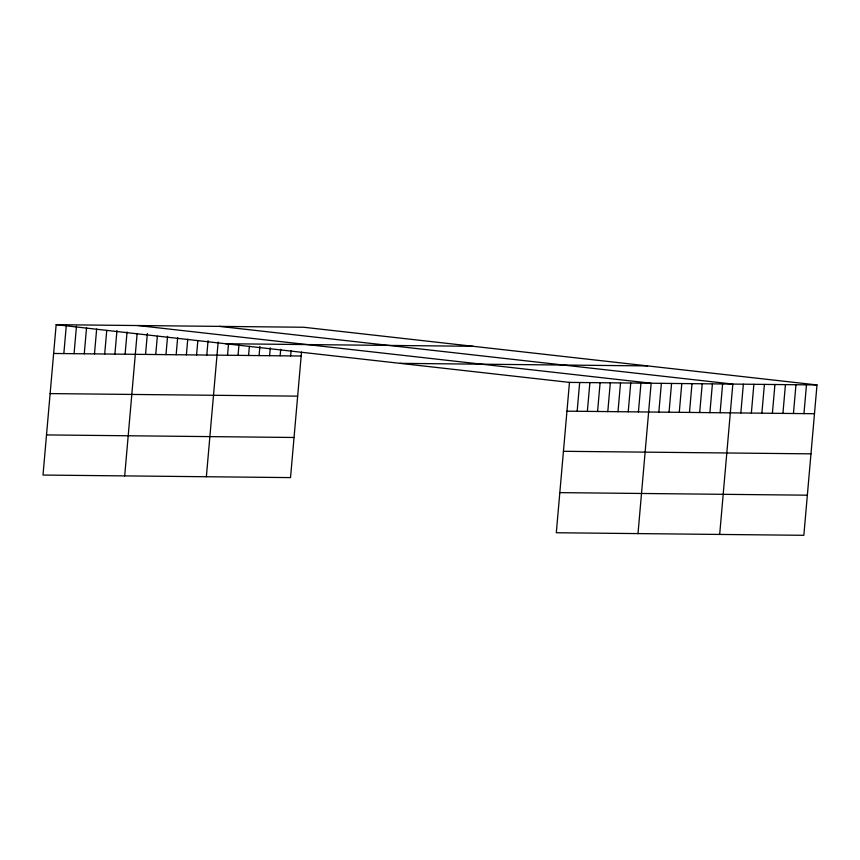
<?xml version="1.0" encoding="UTF-8"?>
<svg xmlns="http://www.w3.org/2000/svg" width="860" height="860" viewBox="0 0 860 860"><rect width="100%" height="100%" fill="white"/><g stroke="black" fill="none" stroke-linecap="round" stroke-linejoin="round"><path stroke-width="1.29" d="M817 384.947L569.471 382.399L556.312 532.748L803.842 535.307L817 384.947L303.688 327.252L56.158 324.693L43 475.053L290.529 477.601L301.516 352.095M63.844 353.578L66.36 324.8M74.057 353.675L76.465 326.209M84.269 353.783L86.559 327.628M94.482 353.89L96.653 329.036M104.694 353.998L106.747 330.455M114.907 354.105L116.96 330.562M125.108 354.202L127.054 331.971M124.689 475.892L137.148 333.39M145.533 354.417L147.361 333.487M155.746 354.524L157.348 336.206M165.958 354.632L167.56 336.314M176.171 354.728L177.654 337.733M186.373 354.836L187.749 339.141M196.585 354.943L197.843 340.56M206.798 355.051L208.055 340.657M206.368 476.73L218.15 342.076M227.524 355.266L228.556 343.495M238.048 355.373L238.962 344.903M248.572 355.481L249.368 346.322M259.086 355.588L259.892 346.429M269.61 355.696L270.298 347.848M280.134 355.803L280.704 349.267M290.648 355.911L291.11 350.687M577.157 411.273L579.683 382.506M587.369 411.381L589.885 382.603M597.582 411.488L600.097 382.711M607.794 411.596L610.31 382.818M618.007 411.693L620.522 382.926M628.219 411.8L630.735 383.033M638.421 411.908L640.947 383.13M638.002 533.598L651.149 383.238L137.837 325.542M658.846 412.123L661.361 383.345M669.058 412.219L671.574 383.452M679.271 412.327L681.787 383.56M689.483 412.435L691.999 383.657M699.685 412.542L702.212 383.764M709.898 412.649L712.413 383.872M720.11 412.746L722.626 383.979M719.68 534.436L732.838 384.087L219.526 326.381M740.847 412.961L743.362 384.194M751.361 413.069L753.876 384.302M761.885 413.176L764.4 384.409M772.398 413.294L774.924 384.517M782.922 413.402L785.438 384.624M793.447 413.51L795.962 384.732M803.96 413.617L806.476 384.839M225.546 343.731L473.075 346.29M53.632 353.471L301.172 356.019M400.072 363.35L647.601 365.909M50.127 393.59L297.657 396.148M566.955 411.166L814.484 413.724M46.515 434.923L294.045 437.482M563.44 451.296L810.969 453.844M559.828 492.629L807.357 495.188M56.158 324.693L569.471 382.399"/></g></svg>
